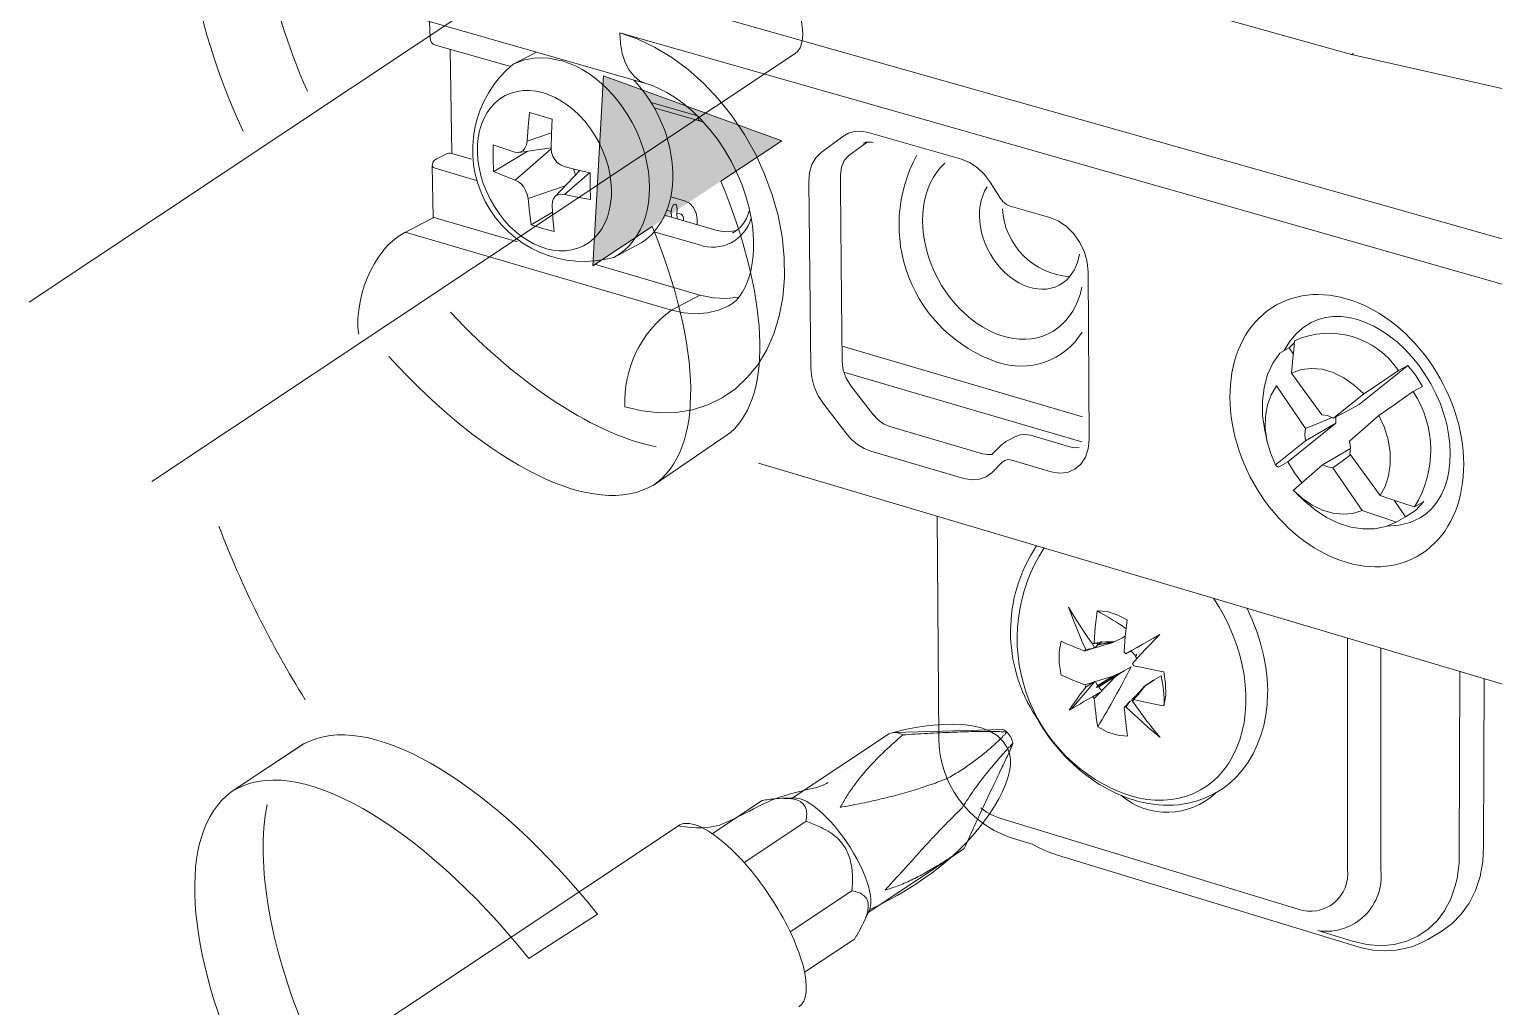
# Model space of a CAD drawing. Header units: metres. Extents: x -6.4 to 35.9, y -8.9 to 6.5.
# Drawn here: x 22.9644 to 23.4379, y -5.5813 to -5.2652 of the extents above; entities that cross this region are included whole.
import ezdxf

# ---------------------------------------------------------------- set-up
doc = ezdxf.new("R2010")
doc.units = ezdxf.units.M
doc.header["$MEASUREMENT"] = 0
for name, color, linetype, lineweight in [('PDF17_Geometry_Num_Penna__1_Num_Penna__255_Num_Penna__255_Num_Penna__255', 255, 'Continuous', 18), ('PDF17_Geometry_Num_Penna__7_Num_Penna__7_Num_Penna__7_Num_Penna__7', 7, 'Continuous', 18), ('PDF17_Solid Fills_Num_Penna__7_Num_Penna__7_Num_Penna__7_Num_Penna__7', 7, 'Continuous', 18)]:
    doc.layers.add(name, color=color, linetype=linetype, lineweight=lineweight)

msp = doc.modelspace()

# ---------------------------------------------------------------- hatches: boundary and pattern name
at = {"layer": 'PDF17_Geometry_Num_Penna__1_Num_Penna__255_Num_Penna__255_Num_Penna__255', "linetype": 'Continuous', "lineweight": 18}
msp.add_hatch(color=255, dxfattribs=at).paths.add_polyline_path([(23.2226893783168, -5.508775651771103, 0.006743829727363972), (23.24378566476613, -5.492637154833318)])
at = {"layer": 'PDF17_Geometry_Num_Penna__7_Num_Penna__7_Num_Penna__7_Num_Penna__7', "linetype": 'Continuous', "lineweight": 18}
for points in [[(23.14998720659499, -5.280249669253557), (23.14654324608179, -5.341759779692822), (23.20769111864411, -5.30128107707349)], [(23.19104981452128, -5.395619647865097), (23.16606082529298, -5.412731320497628), (23.18997391472542, -5.396425221079078)]]:
    msp.add_hatch(color=7, dxfattribs=at).paths.add_polyline_path(points)
at = {"layer": 'PDF17_Solid Fills_Num_Penna__7_Num_Penna__7_Num_Penna__7_Num_Penna__7', "linetype": 'Continuous', "lineweight": 18}
msp.add_hatch(color=7, dxfattribs=at).paths.add_polyline_path([(23.05524639023916, -5.495330688895095), (23.05300808614125, -5.496352523374568), (23.02966268253074, -5.511885488768968)])

# ---------------------------------------------------------------- linework, layer by layer
at = {"layer": 'PDF17_Geometry_Num_Penna__1_Num_Penna__255_Num_Penna__255_Num_Penna__255', "color": 255, "linetype": 'Continuous', "lineweight": 18, "flags": 128}
for points in [[(23.16581212483766, -5.329000365028442), (23.14654324608179, -5.341759779692822), (23.14998720673485, -5.280249669253557), (23.20769111890135, -5.301281077323239), (23.18801134374103, -5.314300005506219)], [(23.19104981452128, -5.395619647865097), (23.18997391472542, -5.396425221079078), (23.16606082529298, -5.412731320497628)], [(23.05524639023916, -5.495330688895095), (23.05300808614125, -5.496352523374568), (23.02966268253074, -5.511885488768968)], [(23.12588272608244, -5.565702104688139), (23.14810357111236, -5.551396421975447)]]:
    msp.add_lwpolyline(points, dxfattribs=at)
at = {"layer": 'PDF17_Geometry_Num_Penna__1_Num_Penna__255_Num_Penna__255_Num_Penna__255', "color": 255, "linetype": 'Continuous', "lineweight": 18}
for points in [[(23.18801134374103, -5.314300005506219), (23.20296040371859, -5.350831939780463), (23.20538252989216, -5.383135966314228), (23.19104981452127, -5.3956196478651)], [(23.18801134374103, -5.314300005506219), (23.20296040371859, -5.350831939780463), (23.20538252989216, -5.383135966314228), (23.19104981452127, -5.3956196478651)], [(23.16606082529298, -5.412731320497628), (23.1829400170651, -5.40150195428664), (23.18172895397832, -5.368089588767205), (23.16581212483764, -5.329000365028449)], [(23.16606082529298, -5.412731320497628), (23.1829400170651, -5.40150195428664), (23.18172895397832, -5.368089588767205), (23.16581212483764, -5.329000365028449)], [(23.14810357111236, -5.551396421975447), (23.11469120559292, -5.50975531530381), (23.07668328818165, -5.486307187592189), (23.05524639023916, -5.495330688895088)], [(23.14810357111236, -5.551396421975447), (23.11469120559292, -5.50975531530381), (23.07668328818165, -5.486307187592189), (23.05524639023916, -5.495330688895088)], [(23.02966268253074, -5.511885488768968), (23.05012640477849, -5.498250215979319), (23.09058888755316, -5.521920011488071), (23.12588272608246, -5.565702104688135)], [(23.02966268253074, -5.511885488768968), (23.05012640477849, -5.498250215979319), (23.09058888755316, -5.521920011488071), (23.12588272608246, -5.565702104688135)]]:
    msp.add_open_spline(points, degree=3, dxfattribs=at)
at = {"layer": 'PDF17_Geometry_Num_Penna__7_Num_Penna__7_Num_Penna__7_Num_Penna__7', "color": 7, "linetype": 'Continuous', "lineweight": 18, "flags": 128}
for points in [[(23.23311695588595, -5.621910029550563, 0.0774489025458913), (23.33339189816573, -5.637442994944948, 0.291158053519725), (23.63192759950977, -5.447578579513646, 0.1102769444927021), (23.66289080619745, -5.307944086913231, 0.4142225430679786), (23.33338973555307, -4.978437609737213, 0.3104159436425342), (23.02569861353417, -5.189816777166591)], [(23.4963442210653, -5.297020189739762), (23.39191165595632, -5.273323361572821), (23.26020854526804, -5.236537320311612), (23.25627259023598, -5.233023074747273), (23.18476580279907, -5.213045940346895), (23.12973758313994, -5.202305865249098), (23.12998087706363, -5.202192328084713), (23.13023174013161, -5.202136640808817, 0.1558430401226511), (23.12863140676692, -5.202385341264169), (23.12916124686739, -5.20222855184668), (23.12973974575259, -5.20230424328961), (23.07536085054313, -5.229401779856506)], [(23.11960844611718, -5.277173352751849), (23.09574888134795, -5.270322736514039, -0.3482074045252782), (23.09394093716839, -5.267988736806149), (23.09381658694073, -5.262738994586183), (23.07791057086335, -5.258192101479089)], [(23.0855375650443, -5.331096477344282), (23.08602955942331, -5.330977533648259), (23.0866410381515, -5.331017541982376), (23.17201017270683, -5.356066003058679, 0.2532764768008705), (23.15696055124083, -5.387352520338275), (23.16258334414378, -5.388660900994537), (23.16811422600889, -5.389271839069568), (23.17356941643108, -5.389115049652084), (23.17878131292958, -5.388293256843191), (23.18373910244112, -5.386698330010141), (23.18840493924424, -5.38443839978569), (23.19267609923782, -5.38148643351164), (23.19653095629532, -5.377880276909465), (23.19988841244218, -5.373701027953715), (23.20280253299477, -5.368943280112756), (23.20510030894068, -5.363688131361155), (23.20686283825449, -5.357995053546922), (23.20800902296163, -5.351923518518063), (23.2085821153152, -5.345565437312423), (23.20850101734064, -5.339007314436202), (23.20780898129104, -5.332276182547574), (23.20653303982461, -5.325485578810934), (23.20460831456167, -5.318716601200848), (23.20214834266663, -5.312028721565323), (23.19915312413949, -5.305546290132021), (23.19562806551187, -5.299280119964216), (23.19164885822671, -5.293370780884487), (23.18726416106874, -5.287834492487736), (23.18246316097468, -5.282795605001631), (23.17742427348858, -5.278281151084364), (23.17209343329405, -5.274307350330837), (23.16655173836566, -5.270987739905443), (23.16093975852599, -5.268322319808178), (23.15527911990158, -5.266348935760512), (23.57338729689896, -5.38546239687782)], [(23.13646168653744, -5.27537351836974), (23.13232028330315, -5.274557132092482), (23.12825997804342, -5.27447062758629), (23.12444837323903, -5.275124817914417), (23.12088006235831, -5.276476450823779, 0.8101956335044114), (23.15335547594498, -5.339007314436202), (23.16085974185776, -5.335076765935774)], [(23.10739076592287, -5.307265567192729), (23.10094509890472, -5.305386797448676, 0.2052958456880664), (23.09910579684164, -5.305589542385121), (23.09599163461857, -5.307152570681701, 0.2728499291424086), (23.09463297321798, -5.309398984576866), (23.0949249259264, -5.309853133234412), (23.09562236850763, -5.310188338195935), (23.10899272124705, -5.314081040974898)], [(23.25134994318008, -5.305959349149123, 0.4650126528050539), (23.27726344931838, -5.37283273897274, 0.3519317772826044), (23.30482162238079, -5.363160453873341)], [(23.16635061538875, -5.330726129927115), (23.18103475531606, -5.334986476857424, 0.4284921093725589), (23.19780257253645, -5.326341973422309)], [(23.27902705993851, -5.323308368520536, 0.3769630128645665), (23.3007667236527, -5.345243748679998), (23.30223730025808, -5.343151420936302), (23.30330238699067, -5.340691449041266), (23.3039565773188, -5.337901678716339)], [(23.38608395550431, -5.391038152955524), (23.39584815164155, -5.383166242891399), (23.39835137578969, -5.381484811552149), (23.40105464160841, -5.37967902998524), (23.4039255099079, -5.377759711253944), (23.40708292438417, -5.375624131257155, 0.3689975572196593), (23.37349592789284, -5.365948061585613), (23.37320938171605, -5.368856775606559), (23.37296608779237, -5.371560041425283), (23.37271738733705, -5.374068672105061), (23.37251518305381, -5.376407537691421), (23.38227397265941, -5.389934679848317)], [(23.39133694164326, -5.402484861738333), (23.40113357697032, -5.416012003895233), (23.40359895539699, -5.416833796704125), (23.40625896896262, -5.417736687487583), (23.40917308951521, -5.418677423992495), (23.41228725173838, -5.419710071535246, 0.2917910106837598), (23.41184067222513, -5.382389864948259), (23.40875894919178, -5.384563290666513), (23.40588808089229, -5.386569113904006), (23.40322266079503, -5.388423554255652), (23.40076647347214, -5.390141209356869), (23.39129423004332, -5.398424015825444)], [(23.28866798715442, -5.528766843153736), (23.28120210761626, -5.526475555045788, -0.3129669372248927), (23.2584465566074, -5.494617567372114), (23.25791130997529, -5.422694476999119)], [(23.27821067366126, -5.520368336908124), (23.37465238501009, -5.549806901674039, 0.5590563304117669), (23.39060003138108, -5.536807977658114), (23.39060003138108, -5.462100523491834)], [(23.38145596442266, -5.556816469941971, 0.4864638158588006), (23.40137903350666, -5.537104255591849), (23.40142228575976, -5.465343361167974)], [(23.31544113182306, -5.474607453128748), (23.31793894943957, -5.472969274042601), (23.32064762178993, -5.471412192931016, -0.01681448432263065), (23.30982374545176, -5.490838401757539), (23.30957504499644, -5.489211035734666), (23.30936959679421, -5.487724239534366), (23.30920199431345, -5.486334760903539), (23.30904520489597, -5.484896623487977), (23.3088776024152, -5.483350355439669), (23.30871540646608, -5.481663517568784), (23.30847211254239, -5.481376971391999), (23.30818015983397, -5.481083396724085), (23.30670417669695, -5.481905189532977), (23.30539579604068, -5.482635071304035), (23.30423879827027, -5.483348733480177), (23.30309802009477, -5.483992110745035), (23.30186533088143, -5.484689553326263), (23.30060020247826, -5.485435654692232), (23.30145984100862, -5.484165119757435), (23.30231947953898, -5.482927024012454), (23.30314127234787, -5.481780839305319), (23.30400091087822, -5.480634654598177), (23.30494164738314, -5.479401965384838), (23.30600673411572, -5.478012486754015)], [(23.33118657391081, -5.473043884179198), (23.33179751198584, -5.476904147768337), (23.33184076423894, -5.480591402345077), (23.33122441963227, -5.484046176061405, 0.0767990495973643), (23.33032585407413, -5.474319284992475), (23.32761718172377, -5.475881772635695)], [(23.23078728140337, -5.510167293014582, -0.007373799401531554), (23.23313371613402, -5.507085569981243, -0.01654122726618618), (23.23566937947199, -5.5041498233021, -0.02131095689534059), (23.24104347191961, -5.498624347968629, -0.01368906442800929), (23.24681764770841, -5.493455703723221, 0.2507622049697283), (23.24227670178611, -5.493074543242784), (23.24116836280044, -5.493820644608757), (23.21102154239001, -5.513884283515331)], [(23.27686552858986, -5.492331145142639, 0.01096565612300867), (23.26982081786627, -5.492363584332463, 0.003794886979042848), (23.26289505083869, -5.49257443906632, 0.002979190780944651), (23.25473659459778, -5.492947489749305, 0.005935580114386854), (23.24681602574892, -5.493455703723228)], [(23.2285976360902, -5.513432838123602, 0.01685318026016717), (23.2265755932578, -5.516871392245022, 0.0008327190682528566), (23.232829869056, -5.515681955284784, 0.007804897044467824), (23.23904197390743, -5.514330322375418, 0.008536077886707825), (23.24518920037921, -5.512800273922018, 0.008856143248345497), (23.25124992234479, -5.511043151139852, 0.004228112845680629), (23.25613742694505, -5.509426598180255, 0.006451400326709841), (23.26094924010238, -5.5076424427399, 0.008933414642670494), (23.26508199288604, -5.505247349224504, 0.009971115857256642), (23.26899091525992, -5.502576522595611, 0.006098548700707133), (23.27281873965923, -5.49967862163793, 0.006370227562416821), (23.27648977464106, -5.496537426756575, -7.385225657123536e-05), (23.27856588278983, -5.494537010050717)], [(23.2773272463917, -5.50176878676897, 0.01304560278985036), (23.27386165961209, -5.505926409598167, 0.01114936700254564), (23.26982298047892, -5.511230217134504, 0.007822411007445455), (23.26601516024666, -5.516971953733481, 0.004825478683868306), (23.25974899007886, -5.523292189217656, 0.006222571511543455), (23.25507234021246, -5.5282067264761, 0.00340469222808761), (23.25050382097882, -5.533261833557113, 0.001361390809041877), (23.24739506528729, -5.536711200741806)], [(23.28062901526269, -5.500274421424372, -0.005723663675636938), (23.27874213572122, -5.504264441772815, 0.002242725964358734), (23.2756063473715, -5.51086581690214, 0.004763458955180554), (23.27254625046471, -5.517342841803796, 0.0006634270473296645), (23.26955643846919, -5.523771207920731, -0.001055856620948697), (23.26667854167858, -5.530154159171907, 0.002710727201757086), (23.26286153034254, -5.53266819638332)], [(23.21247103352201, -5.514449266071445, 0.04657784345361755), (23.21082744790423, -5.514097841515017, 0.03519829258238127), (23.20833503681937, -5.513951865160806)], [(23.22520233422188, -5.526438249977488, 0.04028924508534197), (23.22262882516247, -5.524556776967628, 0.03247923603457128), (23.21976876992625, -5.523059167704066)], [(23.2300411800374, -5.534942724243194, 0.03973559858228654), (23.22937617664598, -5.532547630727812, 0.04512013765965923), (23.22834893563488, -5.530325546224816, 0.03306581704279579), (23.22695945700406, -5.528227811949478)], [(23.25457872387397, -5.537728709995974, -0.01598581684971674), (23.25008589608325, -5.54013461657464, -0.02028575860014696), (23.24557684869761, -5.542118813685576, -0.01156724096464206), (23.24106401673983, -5.54363696776938, 0.002679178966761359), (23.24421061815283, -5.540187600584687)], [(23.23214161757855, -5.557896694963155, 0.01669330792068755), (23.23376357706978, -5.554912289499281, 0.03007438740737875), (23.23500167281477, -5.552036014668161, 0.03098950020694622), (23.23549366719377, -5.550327550670723, 0.03515232012736805), (23.23565586314287, -5.548808315280603, 0.06040800731879759), (23.2355152933203, -5.547435056244694, 0.09113797295753756), (23.23504492506792, -5.546326717258967)]]:
    msp.add_lwpolyline(points, format="xyb", dxfattribs=at)
for points in [[(23.17305849919133, -5.21450948846115), (22.96437178451741, -5.353435725417061)], [(23.14925462169797, -5.250365065627552), (23.57950100287459, -5.372347232431693)], [(23.16376629326605, -5.282749108829549), (23.09381658694073, -5.262739535239348)], [(23.15527857924842, -5.266350017066838), (23.1555218731721, -5.269842636504627), (23.15610037205731, -5.273075742423828), (23.15704110856223, -5.27594661072331), (23.15831164349703, -5.278406582618352), (23.15991197686171, -5.280423218919118), (23.16171775842862, -5.281850543271403), (23.16376683391921, -5.282748027523223)], [(23.00398273855919, -5.411497009324794), (23.21200985637334, -5.273019514494795)], [(23.10103376602355, -5.30543653753978), (23.10046067366999, -5.27168356052718)], [(23.12842541791153, -5.272628081604246), (23.12087789974565, -5.276477532130109)], [(23.39190949334367, -5.273324983532312), (23.39220144605209, -5.273206039836289), (23.39252583795033, -5.273206039836289)], [(23.16581212483766, -5.329000365028442), (23.14654324608179, -5.341759779692822), (23.14998720673485, -5.280249669253557), (23.20769111890135, -5.301281077323239), (23.18801134374103, -5.314300005506219)], [(23.18230096502555, -5.295220355357657), (23.18168462041888, -5.294528319308061), (23.1789002566256, -5.291776394704602), (23.17611048630068, -5.289397520784121), (23.17328287025429, -5.287353851825166), (23.17049309992937, -5.285623761701181), (23.16815747826199, -5.284428918209308), (23.16590295456917, -5.283450335982927), (23.16376737457238, -5.282747486870058)], [(23.16545313113694, -5.288947697351887), (23.1804184107094, -5.293245890003661)], [(23.12608925559099, -5.292142416896453), (23.12564051346508, -5.296775814509751), (23.1253107150352, -5.301371366401582), (23.12510526683297, -5.302641901336386), (23.12465111817543, -5.30370698806896), (23.1240401801004, -5.304404430650191), (23.12334273751917, -5.304853172776099), (23.12239118795097, -5.305091060168145), (23.12133150775004, -5.304934270750664)], [(23.12608655232517, -5.292141876243292), (23.12973596118045, -5.293212369507508), (23.13346646801029, -5.294282862771723)], [(23.1664333353228, -5.290626425425316), (23.1813607691738, -5.294886772355625), (23.18090662051626, -5.29460022617884), (23.18062007433947, -5.294075792610009), (23.18050113064345, -5.29332969124404)], [(23.13346808996978, -5.294279618852741), (23.13326264176756, -5.298945455655861), (23.1331382915399, -5.30362751205389)], [(23.18234313597233, -5.295220355357657), (23.18135914721431, -5.294885150396134)], [(23.19722677691706, -5.323673309406061), (23.1971024266894, -5.323013712546292), (23.19603733995682, -5.319202107741894), (23.19472355276892, -5.315352657216025), (23.19312862593588, -5.311622150386189), (23.1912849986475, -5.307853797834884), (23.18914941865071, -5.304193575916329), (23.1868516427048, -5.300755021794913), (23.18434841855666, -5.297521915875716), (23.18229934306606, -5.295218733398166)], [(23.23556341145189, -5.298619982451285), (23.23335214001217, -5.298214492578474), (23.23122196654702, -5.298295590553039), (23.22921073677789, -5.298836243716782), (23.22744820746408, -5.299858078196259)], [(23.11436032585671, -5.302600811695939), (23.1177664407883, -5.303790248656178), (23.12132934513738, -5.304936433363316)], [(23.11452360311216, -5.31117070499446), (23.11436140716303, -5.306904951532516), (23.11436140716303, -5.302601352349104)], [(23.13326210111439, -5.298741088759961), (23.12530909307571, -5.301368663135761)], [(23.22744874811724, -5.299855374930441), (23.22043647658347, -5.305061864897304)], [(23.2293313024334, -5.306088565255259), (23.2352784872346, -5.30169846156565), (23.23486218429851, -5.301779559540208), (23.23441884870424, -5.301903909767873), (23.23400254576816, -5.302060699185361)], [(23.2372453834443, -5.301903909767873), (23.23655334739471, -5.301779559540208), (23.2359315962564, -5.30169846156565), (23.23540175615593, -5.30169846156565), (23.23527740592827, -5.30169846156565)], [(23.26578538265207, -5.307230965390254), (23.23556287079873, -5.298618360491794)], [(23.1253107150352, -5.304694761399123), (23.11452468441848, -5.31117178630079)], [(23.13314045415255, -5.30386810271176), (23.12144612622075, -5.31399994300034)], [(23.12268097804674, -5.305061324244143), (23.13314261676521, -5.303547495385658)], [(23.1331382915399, -5.303626430747563), (23.13326264176756, -5.305021315910025), (23.133673538172, -5.306286444313187), (23.13428447624704, -5.307351531045768), (23.13506842333447, -5.308259828360857), (23.13609025781395, -5.309032962385011), (23.13727969477419, -5.309573615548757), (23.14142650454011, -5.310633295749696), (23.14568685147042, -5.311660536760812)], [(23.22043701723663, -5.305061324244143), (23.21871233364429, -5.306742755583389), (23.21744179870949, -5.308954027023105), (23.21665785162206, -5.311538349145806), (23.21641996423001, -5.314409217445295)], [(23.22933346504606, -5.306085321336276), (23.22785748190903, -5.307685654700961), (23.22695999765722, -5.309815828166116), (23.22666804494879, -5.312313645782616)], [(23.2750516372255, -5.314654673981632), (23.27312691196256, -5.312108197580393), (23.27087238826975, -5.309934771862139), (23.26836916412161, -5.308296592775989), (23.26578484199891, -5.307231506043415)], [(23.09463459517747, -5.309401687842687), (23.09496980013899, -5.326216001235153)], [(23.11452252180583, -5.311172326953951), (23.11792863673742, -5.312605057837875), (23.12144828883341, -5.31399994300034), (23.12251878209762, -5.314529783100806), (23.12350277085563, -5.315351575909702), (23.12423805915833, -5.316297718946252), (23.124854403765, -5.317324959957368), (23.125346398144, -5.31854683610743), (23.12563835085243, -5.319898469016795)], [(23.13428609820653, -5.319411881169426), (23.14240670872598, -5.310880374245528)], [(23.14548464718718, -5.311619447120368), (23.13740728892083, -5.318626312122504)], [(23.14031600294177, -5.310346749572915), (23.14068364709312, -5.311368584052392), (23.14097019326991, -5.312401231595146)], [(23.14568522951093, -5.311661077413977), (23.14572848176402, -5.315970083129024), (23.14580957973859, -5.320230430059333)], [(23.22670697197659, -5.316170665452773), (23.22666912625512, -5.312315808395269)], [(23.13764950153818, -5.315880334703841), (23.12563618823977, -5.319897387710469)], [(23.21641888292368, -5.314406514179474), (23.21703522753035, -5.374846131354523)], [(23.22683078155109, -5.328677595089687), (23.22670643132342, -5.316172287412265)], [(23.27841449990399, -5.319897928363631), (23.2750516372255, -5.314653592675302)], [(23.12666234794456, -5.328508911302599), (23.12608925559099, -5.32424856437229), (23.12564051346508, -5.319896306404139)], [(23.13740458565501, -5.318626852775665), (23.13622055522641, -5.318502502548007), (23.13523115993675, -5.31875120300333), (23.13449046510242, -5.319243197382335), (23.13391737274885, -5.319940639963566), (23.13351188287604, -5.320924628721585), (23.13342537836985, -5.32215731793492), (23.13367407882517, -5.326466323649967), (23.13404172297651, -5.330650979137356)], [(23.14581228300441, -5.320233133325154), (23.14154112301082, -5.319492438490823), (23.13740512630817, -5.318627393428834)], [(23.17377378332697, -5.324656216857754), (23.17381162904843, -5.323553284403712), (23.17373053107387, -5.322482791139496), (23.17361158737785, -5.322077301266688), (23.17328178894796, -5.321828600811365), (23.17291414479661, -5.321871853064465), (23.17254109411363, -5.322158399241246), (23.17213560424082, -5.323055883493069), (23.17196800176006, -5.324169629010381), (23.17049742515468, -5.323710073821196)], [(23.17627646682195, -5.320726209010488), (23.17176741943631, -5.319412421822591)], [(23.18033406881585, -5.326511197862558), (23.18000967691761, -5.324656757510915), (23.17915003838725, -5.322899634728742), (23.17783625119935, -5.32150474956628), (23.17627917008776, -5.320726209010488)], [(23.28148757248672, -5.322405477737082), (23.28034138777958, -5.321870231104974), (23.279276301047, -5.321059251359358), (23.27841666251665, -5.319896847057304)], [(23.07061175315279, -5.361270871066054), (23.07065500540589, -5.358691955474988), (23.07089829932958, -5.356031941909364), (23.07130919573402, -5.353361115280464), (23.07192013380905, -5.350782199689402), (23.07270408089648, -5.348192471035063), (23.0736448174014, -5.3457000599502), (23.07471531066562, -5.343321186029719), (23.07594259334731, -5.341018003552165), (23.07725097400358, -5.338925675808472), (23.07868911141914, -5.336957698292444), (23.08024619253073, -5.335157323257171), (23.08188977814851, -5.333594835613951), (23.08369015318378, -5.332199950451486), (23.08553918700379, -5.331097017997443), (23.0949681781795, -5.326220326460465)], [(23.09505197941988, -5.326180858779512), (23.09538177784977, -5.326126793463139), (23.09591161795024, -5.326267363285712)], [(23.09591269925657, -5.326265741326221), (23.12223169526767, -5.33392139012485)], [(23.13355243186333, -5.324374536559439), (23.12666451055722, -5.32851053326209)], [(23.16979349473548, -5.325349874866838), (23.1863266684828, -5.330150874960893), (23.18795944103731, -5.330518519112239), (23.189559774402, -5.330686121592997), (23.19107900979212, -5.330648275871539), (23.19239279698002, -5.330437421137674), (23.19316593100417, -5.330237379467093)], [(23.17200801009418, -5.32601163433926), (23.17197016437272, -5.32416800705089)], [(23.17512541623633, -5.325063869343218), (23.17377378332697, -5.324652972938772)], [(23.17377378332697, -5.324654594898263), (23.17381162904843, -5.326546880971367)], [(23.17590720071111, -5.326218163847813), (23.17582069620491, -5.325726169468801), (23.17549630430666, -5.325315273064355), (23.17512325362368, -5.325066572609032)], [(23.17594937165788, -5.327157278393237), (23.17590611940478, -5.326216541888318)], [(23.18037353649681, -5.328429435287529), (23.18033569077534, -5.326510116556232)], [(23.19316647165734, -5.330235757507602), (23.19431265636448, -5.329208516496486), (23.19538314962869, -5.327856883587121), (23.19624278815905, -5.326375493918459), (23.19694023074028, -5.324694062579212), (23.19722677691706, -5.323672228099735)], [(23.29432267859402, -5.326046236141739), (23.28148757248672, -5.322407640349734)], [(23.30678851859049, -5.343807233223924), (23.30645872016061, -5.340568720773092), (23.30552339018733, -5.337281549537522), (23.30404200051867, -5.33421604609909), (23.30207402300264, -5.331383023521063), (23.29969514908216, -5.329004149600586), (23.29706757470636, -5.327203774565319), (23.29432105663453, -5.326046776794904)], [(23.13404334493601, -5.33064989783103), (23.13031283810616, -5.329622656819915), (23.12666342925089, -5.328508911302599)], [(23.19173320012025, -5.331175953359352), (23.19308483302961, -5.330321721360633), (23.19316593100417, -5.330235216854433)], [(23.22703677040647, -5.352419297469218), (23.22683132220425, -5.328679217049178)], [(23.14716391591377, -5.3412277769797), (23.18123587829298, -5.351192014787522)], [(23.30702856859519, -5.397886065927516), (23.30679068120315, -5.343809936489741)], [(23.19382606851711, -5.351882969530784), (23.18976576325738, -5.352331711656696), (23.18554326204853, -5.352088417733007), (23.18123425633349, -5.351190933481192), (23.17200530682836, -5.356062218486535)], [(23.19054808838532, -5.35463381282792), (23.18718522570683, -5.35606654371184), (23.18361691482611, -5.356931588773836), (23.17984315574317, -5.357212728418983), (23.17598829868567, -5.356931588773836), (23.1720090914005, -5.35606654371184)], [(23.23003252958678, -5.380508391938427), (23.22855113991812, -5.378080859233215), (23.2275671511601, -5.375420845667588), (23.22724275926186, -5.37271757984886), (23.22703731105963, -5.352421460081874)], [(23.37014063435864, -5.369142781130179), (23.37185991141935, -5.366353010805256), (23.37390898690994, -5.363855193188755), (23.37620676285586, -5.361730426255235), (23.37882893070002, -5.36004358838435)], [(23.07093884831686, -5.363783826971137), (23.07069014786153, -5.362588983479263), (23.07060904988697, -5.361269789759724)], [(23.30494056607681, -5.39051047546771), (23.22720004766192, -5.367748977274047)], [(23.36874737115567, -5.369931594096084), (23.37177502887264, -5.368244756225199), (23.37308881606054, -5.37016948148813)], [(23.37177502887264, -5.368244756225199), (23.37259682168153, -5.36737971116321), (23.37341861449043, -5.366563324885952)], [(23.36386311047439, -5.394939506185104), (23.36316566789316, -5.390138506091052), (23.36307916338696, -5.385461856224659), (23.36361981655071, -5.381039313345227), (23.36472274900475, -5.376892503579299), (23.36648527831856, -5.373167403281094), (23.36874520854301, -5.369934297361901)], [(23.40708130242468, -5.375626293869807), (23.41011977320493, -5.373939455998926), (23.39441379879813, -5.386569113904006)], [(23.41011977320493, -5.373939455998926), (23.41266084307453, -5.377183374981396), (23.41487752104588, -5.380703027077374)], [(23.21703684948984, -5.374844509395032), (23.21736664791973, -5.377839727922179), (23.21817762766534, -5.380878198702426), (23.21949141485324, -5.3838193519132), (23.22125394416705, -5.3864901785421)], [(23.25750149487717, -5.384810909815506), (23.22777638393448, -5.376117206942489)], [(23.3725168050133, -5.376408078344582), (23.37559312151501, -5.375288926295632), (23.3789127319404, -5.374888842954462), (23.38239994484655, -5.375169982599608), (23.38596284919564, -5.376197223610724), (23.38945006210179, -5.377921907203071), (23.39276967252718, -5.380268341933721), (23.39584598902889, -5.383166242891399)], [(23.23003036697413, -5.380510554551083), (23.23716158220392, -5.389734097524574)], [(23.36763524759785, -5.380549481578868), (23.36591597053713, -5.383414943346722), (23.36468868785543, -5.386702114582292), (23.36406693671713, -5.390340710374293), (23.36402368446403, -5.394244226216532), (23.36455893109613, -5.398212620438422), (23.36566727008181, -5.402235079976684), (23.36730544916796, -5.406133189287289), (23.37702639305209, -5.398304531476256)], [(23.36763578825101, -5.380546778313054), (23.37707018595836, -5.394284775203808)], [(23.41487698039272, -5.380702486424212), (23.41183850961247, -5.382389324295097)], [(23.22125286286073, -5.386491800501592), (23.22838948462216, -5.395758595728182)], [(23.30465510120635, -5.398675419546585), (23.25749933226452, -5.384813072428166)], [(23.39441217683864, -5.386571817169827), (23.39043296955348, -5.388712803698255), (23.38608611811697, -5.391037612302359)], [(23.23716104155076, -5.38973409752457), (23.23880462716854, -5.391496626838382), (23.24061040873545, -5.392805007494644), (23.24257297971985, -5.393670052556633)], [(23.38686736193858, -5.39058941082962), (23.38682410968548, -5.391584212650905), (23.38686736193858, -5.392600640598751), (23.37132899001255, -5.405149200529266)], [(23.3770247710926, -5.398302368863604), (23.37681932289038, -5.396253293373007), (23.3770680233457, -5.394285315856976), (23.38153381847824, -5.392479534290068), (23.38563737599106, -5.390798102950825)], [(23.37702585239893, -5.398302909516765), (23.3821890901127, -5.395345536711076), (23.38686573997909, -5.392599018639256)], [(23.38608611811697, -5.391038152955524), (23.38416679938567, -5.390183920956808), (23.38227451331257, -5.389935220501485)], [(23.40076917673795, -5.390140668703708), (23.40252629952013, -5.394033371482671), (23.403721143012, -5.398050424489295), (23.40437533334013, -5.402072884027561), (23.40441858559323, -5.406014245591262), (23.40388333896113, -5.409696093636363), (23.40277499997545, -5.413064362846498), (23.40113141435766, -5.416010922588903)], [(23.19104981452128, -5.395619647865097), (23.18997391472542, -5.396425221079078), (23.16606082529298, -5.412731320497628)], [(23.22838840331583, -5.395758595728182), (23.23015093262964, -5.397764418965671), (23.23216216239877, -5.399456663368198), (23.23429774239557, -5.40076504402446), (23.23650901383528, -5.401619276023176)], [(23.2425751423325, -5.393667889943977), (23.27259220598362, -5.40248594304466)], [(23.28324847984103, -5.396951276607403), (23.28017756987096, -5.398578642630277)], [(23.3008413337893, -5.400264939847997), (23.28809273218819, -5.396534433018154), (23.28636804859585, -5.396253293373007), (23.2847298695097, -5.396372237069034), (23.28324847984103, -5.396950735954235)], [(23.29477682725157, -5.408302830433392), (23.29751793879176, -5.4087515725593), (23.30010226091446, -5.408519091698885), (23.30244328911348, -5.4075242898776), (23.30441126662951, -5.40588611079145), (23.30584399751343, -5.403631587098637), (23.30674688829689, -5.400922914748271), (23.30702802794203, -5.397884443968024)], [(23.36460218334923, -5.398382385531839), (23.3638614885149, -5.394938424878781)], [(23.23650847318212, -5.401619276023176), (23.26652553683324, -5.41051842709842)], [(23.27259112467729, -5.402484861738333), (23.27414820578888, -5.402771407915118), (23.27562959545754, -5.402733562193653)], [(23.27562689219172, -5.402733021540492), (23.27874105441489, -5.39965670503878), (23.27907085284478, -5.399370158861995), (23.27943849699612, -5.39908361268521), (23.27980614114747, -5.398829505698252), (23.28017378529882, -5.398575398711291)], [(23.30084349640195, -5.400267643113814), (23.30235732526044, -5.400554189290599), (23.30383330839746, -5.400510937037495)], [(23.39153968657966, -5.400842357426875), (23.38719283514315, -5.403340175043379), (23.3825215918084, -5.406086693115199)], [(23.39133910425591, -5.402484861738333), (23.3915391459265, -5.400511477690664), (23.39129585200281, -5.398424556478609)], [(23.56783803282628, -5.514736352901394), (23.20018847494806, -5.40560010526783)], [(23.27566906313849, -5.408519632352053), (23.27894542131079, -5.405232461116483)], [(23.27894812457661, -5.405230298503831), (23.27985101536006, -5.404662612681896), (23.28087284983954, -5.404413912226573), (23.28201903454668, -5.404576108175696)], [(23.28202065650617, -5.404575567522535), (23.29477466463891, -5.40830066782074)], [(23.36829268184496, -5.406832794481168), (23.36800072913653, -5.406621939747311), (23.36775743521285, -5.406465150329822), (23.36750873475753, -5.406297547849064), (23.36730328655531, -5.406135351899934)], [(23.37583803739818, -5.411908987035574), (23.37342131775624, -5.408638035394915), (23.37132899001255, -5.405150822488761), (23.3682905192323, -5.406832253828007)], [(23.37308989736687, -5.414332735168642), (23.38252429507422, -5.406087774421529)], [(23.38252213246156, -5.406085611808873), (23.38420356380081, -5.406783054390104), (23.38584174288695, -5.407075007098527)], [(23.39531290500944, -5.420853552976567), (23.38584066158063, -5.407072303832706), (23.38883588010778, -5.404904284646094), (23.3916256504327, -5.402849802623862)], [(23.26652445552691, -5.410520049057908), (23.26910877764961, -5.410963384652181), (23.27156874954465, -5.410768749513231), (23.27378542751601, -5.409946956704342), (23.27566690052584, -5.408519632352053)], [(23.3953150676221, -5.420853012323406), (23.39236310134805, -5.421793748828321), (23.38920028034014, -5.422085701536744), (23.38588607644638, -5.421750496575221), (23.38252321376789, -5.420766507817206), (23.3792036033425, -5.419176987515794), (23.37600293661313, -5.416992748734266), (23.37308881606054, -5.414332735168642)], [(23.37403495909709, -5.41527184971406), (23.37657062243506, -5.417688569356002)], [(23.37657332570087, -5.417690731968658), (23.38010379086013, -5.420648104774344), (23.38382889115833, -5.423102670137744), (23.38772700046894, -5.424994956210853), (23.39166836203263, -5.426222238892557), (23.3955610648116, -5.426833176967591), (23.399372669616, -5.426757485524664), (23.40297882621818, -5.426022197221968), (23.40634168889667, -5.424670564312606), (23.4032707789266, -5.423600071048391), (23.40039991062712, -5.422616082290375), (23.39777774278295, -5.421707784975283), (23.39531236435628, -5.420853552976567)], [(23.40564749023443, -5.417489608991747), (23.40937259053263, -5.422944799413933)], [(23.4093731311858, -5.422944258760772), (23.41257379791517, -5.420814085295614), (23.41532031598699, -5.41798106271759), (23.41228725173838, -5.419705746309937)], [(23.41412979772042, -5.423234048856536), (23.41081559382666, -5.424704625461921), (23.40720403069285, -5.425607516245378), (23.40343567814154, -5.425888655890525)], [(23.40937529379845, -5.422943718107611), (23.40634222954984, -5.424668401699954)], [(23.30830342875531, -5.465462845517166), (23.30560016293658, -5.466327890579159), (23.3057623588857, -5.466035937870735), (23.30596780708793, -5.465787237415412), (23.30485946810225, -5.463375924305108), (23.30391873159734, -5.461159246333757), (23.30305368653534, -5.459066918590061), (23.30219404800498, -5.456931338593272), (23.30133440947463, -5.454644375710625), (23.30043151869118, -5.452135745030851), (23.30170205362598, -5.454309170749106), (23.30293474283932, -5.456314993986602), (23.30412417979956, -5.45816402780661), (23.30530821022816, -5.459964402841877), (23.30662199741606, -5.461899941168085), (23.30810338708472, -5.463986862380143)], [(23.3193327532957, -5.456232814705714), (23.31613749309797, -5.454556789898106), (23.3128503218624, -5.453567394608449), (23.30966046819631, -5.453329507216402), (23.30941176774098, -5.455248825947692), (23.30920631953876, -5.457016761793142), (23.30904412358964, -5.458617095157827), (23.30891977336197, -5.460217428522512), (23.30879542313431, -5.461898859861762), (23.30863863371682, -5.463742487150132)], [(23.30966046819631, -5.453329507216402), (23.31072555492888, -5.453935038759795), (23.3117095436869, -5.454513537645003), (23.31339097502615, -5.455502932934657), (23.31474260793551, -5.456319319211911), (23.31588879264265, -5.457016761793142), (23.31687278140066, -5.457633106399815), (23.31769457420955, -5.458168353031922), (23.31900836139746, -5.459152341789938)], [(23.35804189786035, -5.452463921501248), (23.35812299583491, -5.452545019475806), (23.35979902064252, -5.456199834862723), (23.36128041031118, -5.45996818741402), (23.36251309952452, -5.463785198750063), (23.3634916817509, -5.467640055807568), (23.36418912433214, -5.47148950633343), (23.36464327298968, -5.475338956859289), (23.3648054689388, -5.479150561663701), (23.36476762321734, -5.479891256498028)], [(23.31888076725081, -5.467218346339848), (23.31863747332713, -5.466942613226337), (23.31835092715034, -5.466656067049549), (23.31846987084636, -5.464801626697909), (23.31863747332713, -5.463082349637197), (23.31876182355479, -5.461487422804147), (23.31892401950391, -5.459887089439466), (23.31912946770613, -5.458167812378754), (23.31933491590836, -5.456232274052546)], [(23.29801317708975, -5.474067881271331), (23.29739683248308, -5.470256276466927), (23.29735898676162, -5.466563615358549), (23.29796992483665, -5.463125061237129)], [(23.29797100614297, -5.463123439277638), (23.29928479333088, -5.463739783884314), (23.30055532826568, -5.464275030516418), (23.30173935869428, -5.464767024895423), (23.30289094993305, -5.465264425806069), (23.30416689139949, -5.465745607121804), (23.30559962228342, -5.466329512538646)], [(23.31060066404806, -5.463540282866891), (23.30810284643156, -5.463989024992799), (23.30838939260834, -5.463870081296772), (23.30863809306366, -5.463740324537476)], [(23.30818232244663, -5.463989024992799), (23.30883651277476, -5.465135209699937)], [(23.30863647110417, -5.463740865190644), (23.31059904208857, -5.463540823520052)], [(23.31478477888228, -5.463494868001135), (23.31215720450648, -5.464273408556927), (23.30904304228331, -5.465219551593478), (23.30883218754945, -5.465133047087285)], [(23.3147874821481, -5.463494327347973), (23.31240860822762, -5.46390522375242), (23.30982428610492, -5.464353965878324), (23.30941338970047, -5.464764862282774), (23.30904033901749, -5.465219010940316)], [(23.30953395535599, -5.463740865190644), (23.30982590806441, -5.464351803265671)], [(23.31539787956997, -5.463212106396497), (23.31285140316873, -5.463660848522405), (23.31006703937544, -5.464147436369771), (23.30961829724954, -5.463698694243867)], [(23.31109157712074, -5.463254817996432), (23.31109157712074, -5.463492705388479), (23.31055633048863, -5.463784658096902), (23.31006974264126, -5.46414689571661)], [(23.31109157712074, -5.463253196036938), (23.31059958274173, -5.463539742213726)], [(23.31109157712074, -5.463492705388479), (23.31236211205554, -5.463373761692452), (23.31347045104122, -5.463292663717894), (23.31540058283579, -5.463211565743336)], [(23.3147874821481, -5.463492705388479), (23.31535516797003, -5.463211565743336)], [(23.31539950152946, -5.463212647049659), (23.31789731914596, -5.46202321008942)], [(23.31876290486112, -5.46153391897623), (23.31789785979912, -5.462020506823599)], [(23.32105257100957, -5.470335211828839), (23.32257721293134, -5.468664593552866), (23.32400994381526, -5.467139951631104), (23.32531832447152, -5.465750473000277), (23.32671861616562, -5.464274489863257), (23.32822703849247, -5.462679563030207), (23.32991387636336, -5.46091162718476), (23.32785939434113, -5.462101064144996), (23.32594007560983, -5.463214809662318), (23.32421539201749, -5.464187985357057), (23.32257721293134, -5.465134128393608), (23.32081468361753, -5.466118117151627), (23.31887914529132, -5.467221049605669)], [(23.32991387636336, -5.460956501397348), (23.32081468361753, -5.46615758483258), (23.32081468361753, -5.466411691819538)], [(23.30596996970058, -5.465789400028065), (23.30830559136796, -5.46545960159818)], [(23.30830342875531, -5.465461764210836), (23.30883326885578, -5.465131965780955)], [(23.31888184855714, -5.467219968299339), (23.3202767337196, -5.466441427743547)], [(23.32081414296437, -5.466159747445232), (23.32027889633225, -5.466446293622017)], [(23.32183597744384, -5.46767952348852), (23.32134398306484, -5.46702533316039), (23.32081414296437, -5.466414395085355)], [(23.32253017610609, -5.467431363686362), (23.3218381400565, -5.467680064141682)], [(23.32207602744855, -5.468049870905688), (23.32253017610609, -5.467433526299018)], [(23.32253017610609, -5.468708927112289), (23.32232472790387, -5.468373722150769), (23.32207602744855, -5.468049330252523)], [(23.31835363041616, -5.472679483946834), (23.30945447934092, -5.478091422115924), (23.31014651539051, -5.477848128192235)], [(23.31793678682691, -5.472970355348934), (23.318353089763, -5.472678402640504), (23.31482262460374, -5.474435525422678)], [(23.32105419296907, -5.470335752481997), (23.32126504770293, -5.470670957443524), (23.32142724365205, -5.471038601594866)], [(23.32142940626471, -5.471040223554361), (23.32314868332541, -5.471451119958807), (23.32474361015846, -5.471775511857054), (23.32622499982713, -5.472110716818573), (23.32774423521725, -5.472386449932085), (23.32933375551866, -5.472716248361969), (23.3311881958703, -5.473046046791854)], [(23.38095964481834, -5.55673266870161), (23.3921998240926, -5.560176629354668), (23.39690891314881, -5.56124712261888), (23.40150446504065, -5.561620173301861), (23.40568912052803, -5.56124712261888), (23.40983052376232, -5.560176629354668), (23.41339883464304, -5.558543856800153), (23.41667519281533, -5.556289333107337), (23.41955146764646, -5.553537408503878), (23.4219249350353, -5.550293489521408), (23.42397401052589, -5.546444038995546), (23.42544999366291, -5.542297229229618), (23.42602849254812, -5.539880509587682), (23.42643398242093, -5.537382691971175), (23.42668268287625, -5.534798369848481), (23.42676378085081, -5.532132949751215), (23.42692597679994, -5.472882769536398)], [(23.30563746800488, -5.477273413879175), (23.30424258284242, -5.476732760715429), (23.30293420218615, -5.476213733678236), (23.30173935869428, -5.475710926235955), (23.30059858051877, -5.475224338388585), (23.29937129783708, -5.474689091756474), (23.29801425839607, -5.47406734061817)], [(23.3013765804214, -5.484976640156212), (23.30888084633418, -5.476126147865706)], [(23.30838831130201, -5.476412153389333), (23.30888030568102, -5.476125607212545)], [(23.31482424656323, -5.474437688035337), (23.31223992444053, -5.475227041654403), (23.30908250996426, -5.476173184690953)], [(23.30908521323008, -5.476172103384627), (23.30949610963453, -5.47686413943422), (23.30990159950733, -5.477475077509247)], [(23.30945447934092, -5.478093044075415), (23.30990322146683, -5.477476699468745), (23.31248213705789, -5.475881772635695), (23.3148231652569, -5.474438228688498)], [(23.31117645966745, -5.479114337901727), (23.31064121303534, -5.478497993295058), (23.31014921865633, -5.477849209498565), (23.31293898898126, -5.476173184690953), (23.31544221312939, -5.474605290516095)], [(23.31544221312939, -5.474607453128748), (23.31355533358792, -5.476656528619344), (23.31240374234915, -5.477851372111218), (23.31117645966744, -5.479116500514383)], [(23.32511395757563, -5.477518329762351), (23.32322707803416, -5.479567405252944), (23.32212414558012, -5.480756842213186), (23.32085361064532, -5.482032783679621), (23.32142670299889, -5.481740830971198), (23.3219186973779, -5.481373186819852)], [(23.32196357159049, -5.481462394591873), (23.32192031933739, -5.481375890085669), (23.32360175067663, -5.479364660316541), (23.32511557953512, -5.477515626496533)], [(23.32249016777197, -5.4808774078687), (23.32232797182285, -5.481045010349462), (23.32216577587373, -5.481163954045485), (23.32376070270677, -5.479282481035654), (23.32519884012234, -5.477563203974938)], [(23.32314976463174, -5.480389738715004), (23.32294431642952, -5.480351892993543), (23.32421485136432, -5.478789405350319), (23.32519884012234, -5.477562122668616)], [(23.32511449822879, -5.477515626496533), (23.32761772237693, -5.475877447410383)], [(23.32519667750968, -5.477563744628107), (23.32814864378373, -5.475633612833533)], [(23.32815026574322, -5.475631450220881), (23.32761501911111, -5.475880150676204)], [(23.42093662105197, -5.556980828503768), (23.42438598823666, -5.554520856608733), (23.42738120676381, -5.551449946638659), (23.42992227663341, -5.547838383504843), (23.431971352124, -5.543778078245118), (23.43344733526103, -5.539269030859487), (23.43435022604448, -5.534424778512331), (23.43463136568963, -5.529342638773123), (23.43479896817039, -5.475223257082256)], [(23.30818232244663, -5.481085018683579), (23.31068554659477, -5.479652287799652)], [(23.3106850059416, -5.479653909759143), (23.30871702842557, -5.481665139528275)], [(23.31068392463527, -5.479653369105979), (23.31117591901428, -5.479366822929194), (23.31117591901428, -5.479118122473871)], [(23.31842769989959, -5.484570068977074), (23.32035783169416, -5.482558839207947)], [(23.32035837234733, -5.482559379861108), (23.31896348718487, -5.48432190917492), (23.31867694100808, -5.484446259402578), (23.31842824055276, -5.484570609630239)], [(23.3189629465317, -5.484320287215432), (23.32089848485791, -5.48621257328854), (23.32266101417171, -5.487856158906318), (23.32433703897933, -5.489359174701534), (23.32606172257167, -5.490927068876395), (23.3279431955815, -5.492570654494177), (23.3300355233252, -5.494289931554885), (23.32835409198595, -5.492240856064292), (23.32679701087437, -5.490310724269726), (23.32540753224354, -5.488510349234453), (23.32405049280254, -5.486699161135903), (23.32266101417171, -5.484736590151513), (23.32110393306013, -5.482525318711794)], [(23.32085361064532, -5.482273374337488), (23.32035620973467, -5.482559920514269)], [(23.32126288509027, -5.482769693941805), (23.32085198868582, -5.482272293031158)], [(23.32261235538698, -5.480681150770259), (23.32146617067984, -5.482032783679621), (23.32130397473072, -5.482270671071667), (23.32110393306013, -5.482524778058625)], [(23.33122604159177, -5.484046716714573), (23.32942026002486, -5.48371151175305), (23.32774423521725, -5.483381713323169), (23.32622499982713, -5.483095167146381), (23.32474361015846, -5.482770775248134), (23.32318652904688, -5.482397724565153), (23.32146725198617, -5.4820300804138)], [(23.32261451799963, -5.480678447504438), (23.32314976463174, -5.480386494796019)], [(23.32265939221222, -5.480678447504438), (23.32277833590825, -5.48051084502368), (23.32294593838901, -5.480348649074557)], [(23.30982482675808, -5.490838942410704), (23.31302008695582, -5.492514967218309), (23.31630185165975, -5.493509769039601), (23.31949711185748, -5.493790908684751), (23.3192538179338, -5.492158136130239), (23.31904836973157, -5.490601055018654), (23.31888076725081, -5.489211576387827), (23.31871857130169, -5.487762625908992), (23.3185617818842, -5.486248797050507), (23.31842661859326, -5.484567365711257)], [(23.27912221489533, -5.491728857518225), (23.24378512411296, -5.492637154833318)], [(23.05524639023916, -5.495330688895095), (23.05300808614125, -5.496352523374568), (23.02966268253074, -5.511885488768968)], [(23.28106261910001, -5.499395860033289), (23.2823169344399, -5.496546617860353)], [(23.20133736292102, -5.514648767088865), (23.18523671170469, -5.525359106262652)], [(23.21196552281392, -5.513819945788846), (23.20773220854179, -5.513933482953234)], [(23.23632843567859, -5.548935368774082), (23.23646359896953, -5.54788650163642), (23.23647441203281, -5.546697064676181), (23.23634465527351, -5.545361651361727), (23.23607432869163, -5.543901887819615), (23.23567424535046, -5.542371839366218), (23.23514981178162, -5.54070662762188), (23.23453346717496, -5.538976537497902), (23.23374952008753, -5.537197788589175), (23.23289528808881, -5.535386600490629), (23.23193292545734, -5.533526753607351), (23.23090568444623, -5.531661500192428), (23.22977031280237, -5.529785433714235), (23.22857006277885, -5.527985058678965), (23.22731034090733, -5.526217122833518), (23.22601817984597, -5.524524878430995), (23.22469898612643, -5.522859666686657), (23.22334194668544, -5.521329618233263), (23.2219795007128, -5.519918513475886), (23.22061164820852, -5.51860472628799), (23.21928164142571, -5.517442321985936), (23.217994886896, -5.51643670710137), (23.21674057155611, -5.515577068571016), (23.21556194765915, -5.514868812926508), (23.21441035642037, -5.514349785889316), (23.21335067621943, -5.514003767864516), (23.2123937201196, -5.513874011105219), (23.21196660412024, -5.513819945788846)], [(23.27201532905791, -5.517040616685275), (23.27390220859937, -5.518397656126275), (23.27603778859617, -5.519549247365052), (23.27821121431442, -5.520371040173941)], [(23.17423604178197, -5.522832634028475), (22.96554932710805, -5.661753464452744)], [(23.21545543898589, -5.521418285352116), (23.19546749152224, -5.534718353180246)], [(23.29678319114223, -5.532300011578812), (23.29383122486818, -5.531234924846235), (23.2909171043156, -5.529964389911434), (23.28866798715442, -5.528769546419557)], [(23.23561909872776, -5.550834142685154), (23.26576591913818, -5.53077050377858)], [(23.39293403108896, -5.561698027357444), (23.29678427244855, -5.532302714844633)], [(23.23037097846728, -5.543820249191889), (23.21041547019346, -5.557109503956742)], [(23.12588272608244, -5.565702104688139), (23.14810357111236, -5.551396421975447)], [(23.23427773822851, -5.553809897698407), (23.23602945447904, -5.549982073299091)], [(23.3929334904358, -5.561697486704283), (23.39510691615406, -5.562319237842587), (23.39888067523699, -5.563011273892183), (23.40265443431993, -5.563216722094406), (23.40634168889667, -5.563011273892183), (23.40905036124704, -5.562557125234637), (23.41167793562284, -5.561816430400302), (23.41417575323934, -5.560794595920829), (23.41659787941292, -5.559567313239125), (23.42093391778615, -5.556982991116421)], [(23.23116303535217, -5.55945377607474), (23.21506238413585, -5.570169521780162)]]:
    msp.add_lwpolyline(points, dxfattribs=at)
msp.add_lwpolyline([(23.30563908996437, -5.477274495185505), (23.3083856080362, -5.476414856655147), (23.30600673411572, -5.478015190019836), (23.30584453816659, -5.477647545868486)], close=True, dxfattribs=at)
at = {"layer": 'PDF17_Geometry_Num_Penna__7_Num_Penna__7_Num_Penna__7_Num_Penna__7', "color": 7, "linetype": 'Continuous', "lineweight": 18}
for centre, radius, start, end in [((23.33231204969037, -5.308228111607022), 0.3284774707768214, 201.0008891855463, 211.9479325419653), ((23.33164748838339, -5.46007974374546), 0.04998764432608027, 146.2205619806174, 213.3535323863606), ((23.33741004539516, -5.462313659314965), 0.05362277186841524, 146.8406557920956, 251.1833757266314), ((23.27585875810951, -5.49730838901813), 0.006624854114036793, 10.29545272548618, 46.03774332693811), ((23.33222067664389, -5.495420091898666), 0.02301538361005839, 230.0658791976067, 313.0035294264132), ((23.20863066759299, -5.518933365545809), 0.007109834688723282, 352.6772165916076, 4.858828601680235)]:
    msp.add_arc(centre, radius, start, end, dxfattribs=at)
for centre, major_axis, ratio, start_param, end_param in [((23.19474784222143, -5.245470551610353), (-0.01730856532075719, 0.02752260423214281), 0.3413742879299934, 3.136534888789479, 4.802850861506993), ((23.13698731684637, -5.307780642156825), (-0.01636109768600491, 0.03122901517996813), 0.7245451403009018, 3.141975622424306, 5.675959981717707), ((23.14539586593781, -5.304191730720312), (-0.01507363851746036, 0.03108020972918357), 0.7229350081048382, 3.15906472390419, 5.129231025068486), ((23.27926686003019, -5.334712491391407), (-0.01535580630432065, 0.02862675627962741), 0.7358579678625001, 0.178461295586013, 3.868157047084106), ((23.28785484050143, -5.330128356727265), (-0.00959557098959607, 0.01783413201297534), 0.7361085507135352, 0.3815466586346457, 3.427581946162098), ((23.1840978795133, -5.329703093357161), (-0.004074265242167032, 0.02571581889483632), 0.5403255726235417, 3.318041935570985, 4.86289512548781), ((23.39595200231153, -5.391933254142831), (-0.01765748685317803, 0.03160385013868971), 0.683183548195121, 3.16593683393228, 6.258604541795755), ((23.32019955554305, -5.470558908958893), (-0.02274468720664657, 0.04074502806552616), 0.734141168427032, 2.489152436808975, 4.829179755741928), ((23.32341462238724, -5.469090680801017), (-0.02459856215952527, 0.04309772900867781), 0.7712984196180671, 1.559226338316867, 4.066254937570465), ((23.19281773564688, -5.548834603937774), (-0.01853444900329748, 0.02603585866909964), 0.3418091368114429, 4.601196569105541, 6.288525000438336), ((23.19614360135687, -5.553985949029517), (-0.01708794944196513, 0.02732764008273136), 0.3417738933563672, 3.136602649787678, 4.81309673614413)]:
    msp.add_ellipse(centre, major_axis=major_axis, ratio=ratio, start_param=start_param, end_param=end_param, dxfattribs=at)
for centre, major_axis, ratio in [((23.13094877207395, -5.310947399290523), (-0.01267535056231495, 0.02426543331950714), 0.7245621880317241), ((23.390384899087, -5.395038077327914), (-0.02275148091827717, 0.04065140362025144), 0.7423919808762925)]:
    msp.add_ellipse(centre, major_axis=major_axis, ratio=ratio, dxfattribs=at)
for points in [[(23.03348131582628, -5.298179350122833), (23.01362312512192, -5.255105512567269), (23.01063871965805, -5.216729951004652), (23.02848568059326, -5.20356504646746)], [(23.05430511308108, -5.285244223180236), (23.04095638646822, -5.25491358069414), (23.0362040451589, -5.226469817749518), (23.04014000019094, -5.207633461524637)], [(23.18801134374103, -5.314300005506219), (23.20296040371859, -5.350831939780463), (23.20538252989216, -5.383135966314228), (23.19104981452127, -5.3956196478651)], [(23.16606082529298, -5.412731320497628), (23.1829400170651, -5.40150195428664), (23.18172895397832, -5.368089588767205), (23.16581212483764, -5.329000365028449)], [(23.10051906421167, -5.356761283027254), (23.12346979101265, -5.381025797016129), (23.14805329036813, -5.396558762410521), (23.16705184254211, -5.400218984329079)], [(23.08063005627698, -5.371056693329837), (23.1127826999249, -5.40622618163145), (23.14721689992382, -5.423948792339012), (23.16631276966726, -5.412530197520724)], [(23.14810357111236, -5.551396421975447), (23.11469120559292, -5.50975531530381), (23.07668328818165, -5.486307187592189), (23.05524639023916, -5.495330688895088)], [(23.24378566476613, -5.492637154833318), (23.24378566476613, -5.492637154833318), (23.27419199869514, -5.483927232365385), (23.28079878035609, -5.497908523179831)], [(23.27865509056186, -5.492390616990651), (23.27806577861337, -5.492336551674278), (23.27749268625981, -5.492336551674278), (23.27686552858988, -5.492331145142639)], [(23.28045546559713, -5.492541999876497), (23.27987156018028, -5.492493341091759), (23.27924980904198, -5.492406836585566), (23.27865509056184, -5.492390616990654)], [(23.27912221489533, -5.491728857518225), (23.27964124193253, -5.491804548961152), (23.28012242324826, -5.49210190820121), (23.28045762820976, -5.492539837263848)], [(23.27954987154786, -5.493520582102875), (23.28001652758113, -5.493520582102875), (23.28000061334378, -5.492541999876497), (23.28045276233133, -5.492541999876497)], [(23.27856588278984, -5.494537010050717), (23.2790561809906, -5.494537010050717), (23.27907838602957, -5.493520582102882), (23.27954987154784, -5.493520582102882)], [(23.28164165863839, -5.4969948193331), (23.28205116549108, -5.4969948193331), (23.28037659955542, -5.497908523179831), (23.28079823970293, -5.497908523179831)], [(23.28237694694108, -5.496124367739473), (23.28272874559674, -5.496124367739473), (23.28124565095536, -5.496994819333096), (23.28164165863841, -5.496994819333096)], [(23.28156434523597, -5.498219939402144), (23.28187792407095, -5.49753330988419), (23.28211581146299, -5.496814241176406), (23.28237532498158, -5.496127611658451)], [(23.28231909705256, -5.496544455247705), (23.28246785037975, -5.496544455247705), (23.28237856890055, -5.496122745779978), (23.28237856890056, -5.496122745779978)], [(23.02966268253074, -5.511885488768968), (23.05012640477849, -5.498250215979319), (23.09058888755316, -5.521920011488071), (23.12588272608246, -5.565702104688135)], [(23.28079878035611, -5.497908523179831), (23.28457794597068, -5.505904783471617), (23.27521383317463, -5.521497220714025), (23.26285990838307, -5.532667115076997)], [(23.28079823970294, -5.497908523179831), (23.27968449418563, -5.499130399329893), (23.27847883763048, -5.500411747327966), (23.27732724639168, -5.50176878676897)], [(23.28062901526269, -5.500274421424372), (23.2809912528824, -5.499582385374786), (23.28127779905918, -5.498895755856829), (23.28156434523597, -5.498219939402148)], [(23.20557770568427, -5.514090272370719), (23.21502291645489, -5.510716596628946), (23.2197590381693, -5.510959890552634), (23.22268937831678, -5.50877565177111)], [(23.23078728140337, -5.510167293014582), (23.23000874084757, -5.51124319281044), (23.2292464198867, -5.512302873011372), (23.2285976360902, -5.513432838123595)], [(23.03465885841691, -5.606502495690155), (23.01480066771256, -5.563428658134594), (23.01181626224869, -5.525058503103608), (23.02966322318389, -5.511888192034782)], [(23.05548211501855, -5.593566287441227), (23.04213338840569, -5.5632302384235), (23.03738104709637, -5.534786475478874), (23.04131700212845, -5.515955525785635)], [(23.18660618616845, -5.522832634028475), (23.19108820089592, -5.521772953827533), (23.20051719207162, -5.515896053937624), (23.20557770568427, -5.514090272370723)], [(23.20557770568427, -5.514092434983368), (23.20419363358509, -5.514211378679395), (23.20278252882771, -5.514427639944895), (23.2013389848805, -5.514649307742026)], [(23.20833503681937, -5.513951865160799), (23.20744295909919, -5.513908612907699), (23.20651844218918, -5.513978897818987), (23.20557770568428, -5.514092434983379)], [(23.21382266643138, -5.515081830273022), (23.21425454645953, -5.515081830273022), (23.21297924749593, -5.514638494678756), (23.212471033522, -5.514449266071445)], [(23.2147634029363, -5.515914436145195), (23.2151807927813, -5.515914436145195), (23.21337275333243, -5.515081830273022), (23.21382266643138, -5.515081830273022)], [(23.21537434101133, -5.516925457561396), (23.21575283684207, -5.516925457561396), (23.21435892354178, -5.515914436145202), (23.21476340293628, -5.515914436145202)], [(23.21571495250448, -5.518331155787131), (23.21565007412484, -5.517817535281573), (23.21555275655536, -5.517352573560757), (23.2153743410113, -5.516925457561396)], [(23.21545543898589, -5.521418285352116), (23.21553653696045, -5.520872225656731), (23.21563385452992, -5.520353198619539), (23.21568251331469, -5.51983957811397)], [(23.17423604178197, -5.522832634028475), (23.17423604178197, -5.522832634028475), (23.18048599235486, -5.524286991038945), (23.18660618616846, -5.522832634028475)], [(23.21976876992625, -5.52305916770408), (23.21835225863724, -5.522404977375949), (23.21691412122168, -5.521902169933664), (23.21545435767957, -5.521415582086295)], [(23.22695945700406, -5.528227811949485), (23.22639177118212, -5.5275952477479), (23.22585111801838, -5.526995122736146), (23.22520233422187, -5.526438249977492)], [(23.23048451563167, -5.537905503580518), (23.23039260459383, -5.536932327885779), (23.23026825436617, -5.53591589993794), (23.23004118003739, -5.534942724243201)], [(23.26285990838305, -5.532667115076997), (23.25091687999592, -5.543463958756981), (23.23603269839801, -5.549978829380116), (23.23603269839802, -5.549978829380116)], [(23.25457872387397, -5.537728709995974), (23.25608173966918, -5.536906917187082), (23.25757394240112, -5.535976993745443), (23.25910939738614, -5.535057883367077)], [(23.25910939738615, -5.535057883367074), (23.26032586700457, -5.534279342811281), (23.26161802806593, -5.533500802255489), (23.26286153034254, -5.53266819638332)], [(23.23052776788477, -5.540873689449484), (23.23054939401133, -5.539884294159826), (23.23057102013787, -5.53891111846508), (23.23048451563166, -5.537905503580518)], [(23.24739506528729, -5.536711200741806), (23.24632457202308, -5.537846572385671), (23.24528111141705, -5.539041415877549), (23.24421061815284, -5.540187600584687)], [(23.23147120765551, -5.544088413161106), (23.23184406239822, -5.544088413161106), (23.22999195609476, -5.543818086579236), (23.23037368173309, -5.543818086579236)], [(23.23037097846728, -5.543820249191889), (23.23043045031529, -5.542836260433873), (23.23050614175822, -5.541857678207492), (23.23052776788477, -5.540873689449473)], [(23.23357434846248, -5.544942645159828), (23.23296881691907, -5.544547968350287), (23.23223352861638, -5.544277641768417), (23.2314712076555, -5.544088413161102)], [(23.23438532820809, -5.545548176703221), (23.23470265983758, -5.545548176703221), (23.23323584603909, -5.544942645159836), (23.23357434846248, -5.544942645159836)], [(23.23504492506786, -5.546326717259014), (23.23538381585542, -5.546326717259014), (23.23405165277331, -5.545548176703214), (23.23438532820809, -5.545548176703214)], [(23.23603107643853, -5.549978829380109), (23.23619470777802, -5.549978829380109), (23.23632843567858, -5.548935368774085), (23.23632843567858, -5.548935368774085)], [(23.23116303535217, -5.55945377607474), (23.23150905337697, -5.558945562100821), (23.23181722568031, -5.558399502405436), (23.23214161757856, -5.557896694963148)]]:
    msp.add_open_spline(points, degree=3, dxfattribs=at)

doc.saveas('drawing.dxf')
